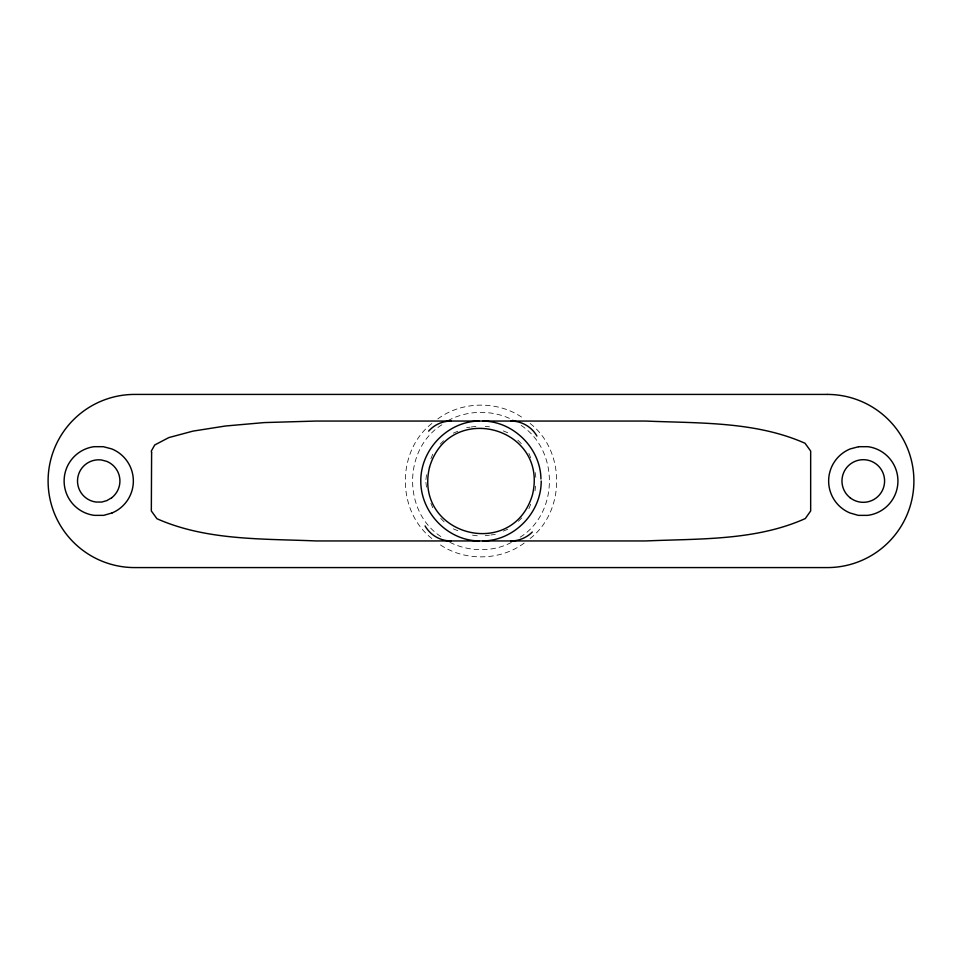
<?xml version="1.0" encoding="UTF-8"?>
<svg xmlns="http://www.w3.org/2000/svg" width="962" height="962" viewBox="0 0 962 962"><rect width="100%" height="100%" fill="white"/><g stroke="black" fill="none" stroke-linecap="round" stroke-linejoin="round"><path stroke-width="0.72" stroke-dasharray="4.81 3.61" d="M425.901 479.569L426.839 472.426M534.98 490.897L535.726 485.245M430.916 458.694L433.116 453.355M528.884 508.645L531.084 503.306M440.211 444.119L444.119 440.211M521.789 517.881L517.881 521.789M431.866 423.484C396.5 451.01 396.5 510.99 431.866 538.516M437.794 418.939C462.457 400.529 499.543 400.529 524.206 418.939M441.871 424.795C402.85 449.086 402.85 512.914 441.871 537.205M520.129 537.205C559.15 512.914 559.15 449.086 520.129 424.795M524.206 543.061C499.543 561.471 462.457 561.471 437.794 543.061M530.134 538.516C565.5 510.99 565.5 451.01 530.134 423.484M447.883 420.671C468.29 409.596 493.71 409.596 514.117 420.671M453.355 433.116L458.694 430.916M503.306 531.084L508.645 528.884M511.339 542.472C491.642 552.765 467.328 551.719 447.883 541.329M466.69 427.597L470.093 427.152M471.224 426.996L476.815 426.262M485.221 535.726L489.454 535.173M490.86 534.992L495.31 534.403M485.233 426.274L489.466 426.827M472.534 535.173L479.593 536.099M503.306 430.916L508.645 433.116M453.355 528.884L458.694 531.084M517.881 440.211L521.789 444.119M444.119 521.789L440.211 517.881M528.884 453.355L531.084 458.694M430.916 503.306L433.116 508.645M535.173 472.534L536.099 479.593M425.901 482.407L426.827 489.466"/><path stroke-width="1.44" d="M541.209 481C541.341 512.337 514.538 540.548 483.02 540.945M478.98 421.055C447.462 421.452 420.659 449.663 420.791 481C420.659 512.337 447.462 540.548 478.98 540.945M451.034 421.055L449.266 421.115A29.966 29.966 0 0 0 428.631 431.12M483.02 421.055C513.648 421.488 540.512 448.352 540.945 478.98M451.034 540.945A29.966 29.966 0 0 1 425.072 525.949M532.287 532.034A29.966 29.966 0 0 1 510.966 540.945M510.966 421.055A29.966 29.966 0 0 1 536.928 436.051M151.611 452.789L151.335 510.966L156.95 518.722C206.589 540.752 262.939 538.66 316.161 540.945L645.839 540.945C699.121 538.588 755.675 540.848 805.302 518.554L810.665 510.966L810.665 451.034L805.05 443.278C755.41 421.248 699.061 423.34 645.839 421.055L316.161 421.055L264.225 422.583L225.505 425.998L192.965 431.12L168.819 437.59L154.714 444.985L151.335 451.034L151.611 452.789M429.533 467.207C413.275 535.197 512.554 561.796 532.467 494.793C548.725 426.803 449.446 400.204 429.533 467.207M111.712 497.751L106.854 500.589L101.816 502.044L96.092 502.044A21.2 21.2 0 0 1 77.694 478.246A21.2 21.2 0 0 1 101.599 460.004L106.71 461.363A21.2 21.2 0 0 1 111.712 497.751M112.133 512.926L103.704 515.355L94.384 515.355A34.632 34.632 0 0 1 94.011 446.693L103.343 446.693L111.796 448.929A34.632 34.632 0 0 1 112.133 512.926M858.693 446.693L850.228 448.917A34.632 34.632 0 0 0 849.831 512.914L858.26 515.367L867.592 515.367A34.632 34.632 0 0 0 868.013 446.693L858.693 446.693M827.32 394.42L134.68 394.42A86.58 86.58 0 0 0 48.1 481A86.58 86.58 0 0 0 134.68 567.58L827.32 567.58A86.58 86.58 0 0 0 913.9 481A86.58 86.58 0 0 0 827.32 394.42M850.071 497.727A21.308 21.308 0 0 0 884.367 484.078A21.308 21.308 0 0 0 855.41 461.195A21.308 21.308 0 0 0 850.071 497.727"/></g></svg>
